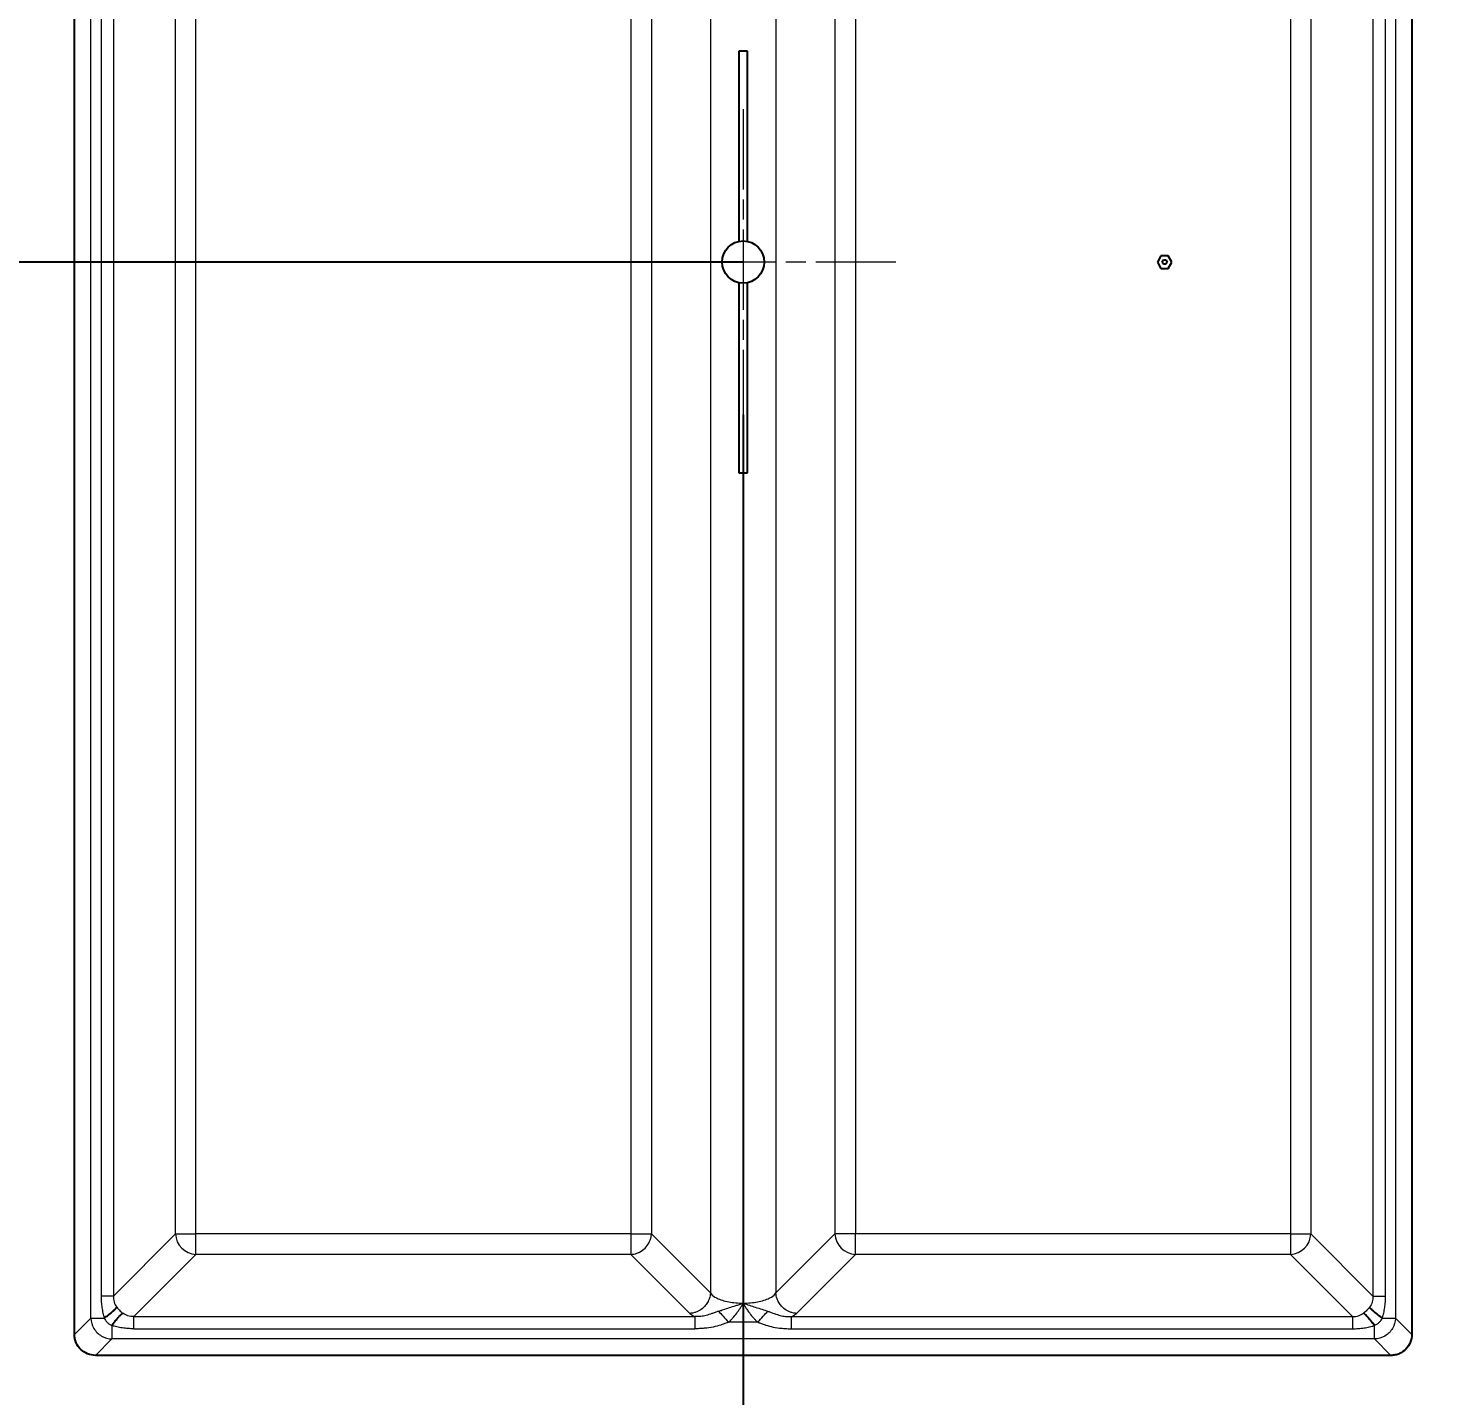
# Model space of a CAD drawing. Header units: millimetres. Extents: x 0 to 1486, y 0 to 1051.
# Drawn here: x 238.04 to 271.64, y 170.36 to 202.79 of the extents above; entities that cross this region are included whole.
import ezdxf

# ---------------------------------------------------------------- set-up
doc = ezdxf.new("R2010")
doc.units = ezdxf.units.MM
doc.header["$LTSCALE"] = 1.25
doc.linetypes.add('CHAIN', pattern=[0.3543, 0.2362, -0.0295, 0.0591, -0.0295])
for name, color, linetype, lineweight, true_color in [('Bemaßungen(DIN)', 7, 'Continuous', 5, 0x262659), ('Mittelpunktmarkierung(DIN)', 7, 'Continuous', 9, 0x262659), ('Sichtbare Kanten(DIN)', 7, 'Continuous', 25, 0x262659), ('Sichtbare tangentiale Kanten(DIN)', 7, 'Continuous', 15, 0x1a1a3e)]:
    doc.layers.add(name, color=color, linetype=linetype, lineweight=lineweight, true_color=true_color)
doc.styles.add('Aktuell-DINGroßer Text', font='arial.ttf')
doc.dimstyles.new('STANDARD-DIN', dxfattribs={"dimscale": 1.25, "dimtxt": 5.25, "dimasz": 2.5, "dimexe": 3.175, "dimexo": 0, "dimgap": 0.8, "dimtad": 1, "dimrnd": 1e-08, "dimtxsty": 'Aktuell-DINGroßer Text', "dimcen": 0.09, "dimdle": 10, "dimclrd": 256, "dimclre": 256, "dimclrt": 256, "dimazin": 2, "dimtfac": 0.666667, "dimtmove": 0, "dimatfit": 3, "dimfxl": 1, "dimtolj": 1, "dimlwd": 25, "dimlwe": 25, "dimarcsym": 0})

# ---------------------------------------------------------------- blocks, each defined once
blk = doc.blocks.new('_DotSmall')
at = {"color": 0, "linetype": 'ByBlock', "const_width": 0.5}
blk.add_lwpolyline([(-0.0625, 0, 1), (0.0625, 0, 1)], format="xyb", close=True, dxfattribs=at)
blk = doc.blocks.new('*D100')
at = {"layer": 'Bemaßungen(DIN)', "color": 250, "linetype": 'Continuous', "lineweight": 25, "true_color": 0x3f3f3f, "transparency": 16777216}
for p, q in [((254.998, 193.624), (254.998, 74.53)), ((183.748, 139.906), (183.748, 74.53)), ((186.873, 78.499), (254.998, 78.499))]:
    blk.add_line(p, q, dxfattribs=at)
at = {"layer": 'Bemaßungen(DIN)', "color": 250, "linetype": 'Continuous', "true_color": 0x3f3f3f, "transparency": 16777216}
blk.add_solid([(186.873, 79.02), (186.873, 77.978), (183.748, 78.499)], dxfattribs=at)
at = {"layer": 'Defpoints', "color": 0, "linetype": 'Continuous', "transparency": 16777216}
for p in [(254.998, 193.624), (183.748, 139.906), (254.998, 78.499)]:
    blk.add_point(p, dxfattribs=at)
at = {"layer": 'Bemaßungen(DIN)', "color": 250, "linetype": 'Continuous', "lineweight": 25, "true_color": 0x3f3f3f, "transparency": 16777216, "xscale": 3.125, "yscale": 3.125, "zscale": 3.125}
blk.add_blockref('_DotSmall', (254.998, 78.499), dxfattribs=at)
at = {"layer": 'Bemaßungen(DIN)', "color": 179, "linetype": 'Continuous', "lineweight": 25, "true_color": 0x262659, "transparency": 16777216, "insert": (208.291, 87.386), "char_height": 6.5625, "attachment_point": 1, "style": 'Aktuell-DINGroßer Text'}
blk.add_mtext('\\A1;71,25', dxfattribs=at)
blk = doc.blocks.new('*D101')
at = {"layer": 'Bemaßungen(DIN)', "color": 250, "linetype": 'Continuous', "lineweight": 25, "true_color": 0x3f3f3f, "transparency": 16777216}
for p, q in [((288.498, 197.249), (288.498, 74.53)), ((254.998, 193.624), (254.998, 74.53)), ((254.998, 78.499), (288.498, 78.499))]:
    blk.add_line(p, q, dxfattribs=at)
at = {"layer": 'Defpoints', "color": 0, "linetype": 'Continuous', "transparency": 16777216}
for p in [(288.498, 197.249), (254.998, 193.624), (288.498, 78.499)]:
    blk.add_point(p, dxfattribs=at)
at = {"layer": 'Bemaßungen(DIN)', "color": 250, "linetype": 'Continuous', "lineweight": 25, "true_color": 0x3f3f3f, "transparency": 16777216, "xscale": 3.125, "yscale": 3.125, "zscale": 3.125, "rotation": 180}
blk.add_blockref('_DotSmall', (254.998, 78.499), dxfattribs=at)
at = {"layer": 'Bemaßungen(DIN)', "color": 250, "linetype": 'Continuous', "lineweight": 25, "true_color": 0x3f3f3f, "transparency": 16777216, "xscale": 3.125, "yscale": 3.125, "zscale": 3.125}
blk.add_blockref('_DotSmall', (288.498, 78.499), dxfattribs=at)
at = {"layer": 'Bemaßungen(DIN)', "color": 179, "linetype": 'Continuous', "lineweight": 25, "true_color": 0x262659, "transparency": 16777216, "insert": (257.668, 87.386), "char_height": 6.5625, "attachment_point": 1, "style": 'Aktuell-DINGroßer Text'}
blk.add_mtext('\\A1;33,5{\\H4.375;±0,1}', dxfattribs=at)
blk = doc.blocks.new('*D134')
at = {"layer": 'Bemaßungen(DIN)', "color": 250, "linetype": 'Continuous', "lineweight": 25, "true_color": 0x3f3f3f, "transparency": 16777216}
for p, q in [((254.998, 197.249), (151.03, 197.249)), ((154.998, 135.074), (154.998, 197.249)), ((208.748, 131.949), (151.03, 131.949))]:
    blk.add_line(p, q, dxfattribs=at)
at = {"layer": 'Bemaßungen(DIN)', "color": 250, "linetype": 'Continuous', "true_color": 0x3f3f3f, "transparency": 16777216}
blk.add_solid([(154.478, 135.074), (155.519, 135.074), (154.998, 131.949)], dxfattribs=at)
at = {"layer": 'Defpoints', "color": 0, "linetype": 'Continuous', "transparency": 16777216}
for p in [(154.998, 197.249), (254.998, 197.249), (208.748, 131.949)]:
    blk.add_point(p, dxfattribs=at)
at = {"layer": 'Bemaßungen(DIN)', "color": 250, "linetype": 'Continuous', "lineweight": 25, "true_color": 0x3f3f3f, "transparency": 16777216, "xscale": 3.125, "yscale": 3.125, "zscale": 3.125, "rotation": 90}
blk.add_blockref('_DotSmall', (154.998, 197.249), dxfattribs=at)
at = {"layer": 'Bemaßungen(DIN)', "color": 179, "linetype": 'Continuous', "lineweight": 25, "true_color": 0x262659, "transparency": 16777216, "insert": (146.111, 156.045), "char_height": 6.5625, "attachment_point": 1, "rotation": 90, "style": 'Aktuell-DINGroßer Text'}
blk.add_mtext('\\A1;65,3', dxfattribs=at)
blk = doc.blocks.new('*D135')
at = {"layer": 'Bemaßungen(DIN)', "color": 250, "linetype": 'Continuous', "lineweight": 25, "true_color": 0x3f3f3f, "transparency": 16777216}
for p, q in [((254.998, 349.649), (151.03, 349.649)), ((154.998, 197.249), (154.998, 349.649)), ((254.998, 197.249), (151.03, 197.249))]:
    blk.add_line(p, q, dxfattribs=at)
at = {"layer": 'Defpoints', "color": 0, "linetype": 'Continuous', "transparency": 16777216}
for p in [(154.998, 349.649), (254.998, 349.649), (254.998, 197.249)]:
    blk.add_point(p, dxfattribs=at)
at = {"layer": 'Bemaßungen(DIN)', "color": 250, "linetype": 'Continuous', "lineweight": 25, "true_color": 0x3f3f3f, "transparency": 16777216, "xscale": 3.125, "yscale": 3.125, "zscale": 3.125}
for p, rotation in [((154.998, 349.649), 90), ((154.998, 197.249), 270)]:
    blk.add_blockref('_DotSmall', p, dxfattribs=dict(at, rotation=rotation))
at = {"layer": 'Bemaßungen(DIN)', "color": 179, "linetype": 'Continuous', "lineweight": 25, "true_color": 0x262659, "transparency": 16777216, "insert": (146.111, 257.125), "char_height": 6.5625, "attachment_point": 1, "rotation": 90, "style": 'Aktuell-DINGroßer Text'}
blk.add_mtext('\\A1;152,4{\\H4.375;±0,1}', dxfattribs=at)

msp = doc.modelspace()

# ---------------------------------------------------------------- linework, layer by layer
at = {"layer": 'Mittelpunktmarkierung(DIN)', "linetype": 'CHAIN', "ltscale": 6.444903}
for p, q in [((254.9985, 200.8739), (254.9985, 193.6239)), ((258.6235, 197.2489), (251.3735, 197.2489))]:
    msp.add_line(p, q, dxfattribs=at)
at = {"layer": 'Sichtbare Kanten(DIN)'}
for p, q in [((239.1335, 171.809), (239.1335, 222.6887)), ((270.8635, 222.6887), (270.8635, 171.809)), ((255.0985, 202.2489), (254.8985, 202.2489)), ((254.8985, 202.2489), (254.8985, 197.7388)), ((255.0985, 197.7388), (255.0985, 202.2489)), ((264.9119, 197.3989), (264.8253, 197.2489)), ((265.0851, 197.3989), (264.9119, 197.3989)), ((264.9407, 197.2489), (264.9696, 197.2989)), ((264.9696, 197.2989), (265.0273, 197.2989)), ((265.0273, 197.2989), (265.0562, 197.2489)), ((265.1717, 197.2489), (265.0851, 197.3989)), ((264.8253, 197.2489), (264.9119, 197.0989)), ((264.9119, 197.0989), (265.0851, 197.0989)), ((264.9696, 197.1989), (264.9407, 197.2489)), ((265.0273, 197.1989), (264.9696, 197.1989)), ((265.0562, 197.2489), (265.0273, 197.1989)), ((265.0851, 197.0989), (265.1717, 197.2489)), ((254.8985, 196.759), (254.8985, 192.2489)), ((255.0985, 192.2489), (255.0985, 196.759)), ((254.8985, 192.2489), (255.0985, 192.2489)), ((270.3683, 171.3139), (239.6286, 171.3139))]:
    msp.add_line(p, q, dxfattribs=at)
msp.add_circle((254.9985, 197.2489), 0.5, dxfattribs=at)
for points, knots in [([(239.8397, 172.1991), (239.8555, 172.2108), (239.8711, 172.2224), (239.8864, 172.234), (239.9054, 172.2485), (239.924, 172.2629), (239.9417, 172.2769), (239.9524, 172.2854), (239.9628, 172.2937), (239.9728, 172.3019), (239.993, 172.3183), (240.0119, 172.3341), (240.0292, 172.3492), (240.0466, 172.3642), (240.0623, 172.3784), (240.0763, 172.3916), (240.0833, 172.3982), (240.0898, 172.4045), (240.0959, 172.4106), (240.1059, 172.4206), (240.1147, 172.4299), (240.122, 172.4383), (240.1279, 172.4451), (240.1328, 172.4512), (240.1368, 172.4567)], [-1.0769104, -1.0769104, -1.0769104, -1.0769104, -0.9572537, -0.9572537, -0.9572537, -0.8077, -0.8077, -0.8077, -0.7179403, -0.7179403, -0.7179403, -0.5384552, -0.5384552, -0.5384552, -0.3589701, -0.3589701, -0.3589701, -0.2692104, -0.2692104, -0.2692104, -0.1196567, -0.1196567, -0.1196567, 0, 0, 0, 0]), ([(270.1573, 172.1991), (270.1414, 172.2108), (270.1258, 172.2224), (270.1106, 172.234), (270.0915, 172.2485), (270.073, 172.2629), (270.0552, 172.2769), (270.0445, 172.2854), (270.0342, 172.2937), (270.0241, 172.3019), (270.0039, 172.3183), (269.985, 172.3341), (269.9677, 172.3492), (269.9504, 172.3642), (269.9346, 172.3784), (269.9206, 172.3916), (269.9136, 172.3982), (269.9071, 172.4045), (269.9011, 172.4106), (269.891, 172.4206), (269.8822, 172.4299), (269.8749, 172.4383), (269.869, 172.4451), (269.8641, 172.4512), (269.8601, 172.4567)], [-1.0769104, -1.0769104, -1.0769104, -1.0769104, -0.9572537, -0.9572537, -0.9572537, -0.8077, -0.8077, -0.8077, -0.7179403, -0.7179403, -0.7179403, -0.5384552, -0.5384552, -0.5384552, -0.3589701, -0.3589701, -0.3589701, -0.2692104, -0.2692104, -0.2692104, -0.1196567, -0.1196567, -0.1196567, 0, 0, 0, 0]), ([(240.0187, 172.0201), (240.0304, 172.0359), (240.042, 172.0515), (240.0536, 172.0668), (240.0681, 172.0858), (240.0825, 172.1044), (240.0965, 172.1221), (240.105, 172.1328), (240.1133, 172.1432), (240.1215, 172.1532), (240.1379, 172.1734), (240.1537, 172.1923), (240.1687, 172.2096), (240.1838, 172.227), (240.198, 172.2427), (240.2112, 172.2567), (240.2178, 172.2637), (240.2241, 172.2702), (240.2302, 172.2763), (240.2402, 172.2863), (240.2495, 172.2951), (240.2579, 172.3024), (240.2647, 172.3083), (240.2708, 172.3132), (240.2763, 172.3172)], [-1.0769104, -1.0769104, -1.0769104, -1.0769104, -0.9572537, -0.9572537, -0.9572537, -0.8077, -0.8077, -0.8077, -0.7179403, -0.7179403, -0.7179403, -0.5384552, -0.5384552, -0.5384552, -0.3589701, -0.3589701, -0.3589701, -0.2692104, -0.2692104, -0.2692104, -0.1196567, -0.1196567, -0.1196567, 0, 0, 0, 0]), ([(269.9782, 172.0201), (269.9666, 172.0359), (269.9549, 172.0515), (269.9433, 172.0668), (269.9288, 172.0858), (269.9145, 172.1044), (269.9004, 172.1221), (269.892, 172.1328), (269.8836, 172.1432), (269.8754, 172.1532), (269.859, 172.1734), (269.8432, 172.1923), (269.8282, 172.2096), (269.8131, 172.227), (269.7989, 172.2427), (269.7857, 172.2567), (269.7791, 172.2637), (269.7728, 172.2702), (269.7668, 172.2763), (269.7567, 172.2863), (269.7474, 172.2951), (269.739, 172.3024), (269.7323, 172.3083), (269.7261, 172.3132), (269.7206, 172.3172)], [-1.0769104, -1.0769104, -1.0769104, -1.0769104, -0.9572537, -0.9572537, -0.9572537, -0.8077, -0.8077, -0.8077, -0.7179403, -0.7179403, -0.7179403, -0.5384552, -0.5384552, -0.5384552, -0.3589701, -0.3589701, -0.3589701, -0.2692104, -0.2692104, -0.2692104, -0.1196567, -0.1196567, -0.1196567, 0, 0, 0, 0]), ([(239.6286, 171.3139), (239.5646, 171.3139), (239.5002, 171.3263), (239.3823, 171.3741), (239.3286, 171.4091), (239.2377, 171.4972), (239.201, 171.5501), (239.1616, 171.6397), (239.1511, 171.6727), (239.1371, 171.7401), (239.1335, 171.7746), (239.1335, 171.809)], [0, 0, 0, 0, 0.019193526, 0.019193526, 0.038166014, 0.038166014, 0.057250771, 0.057250771, 0.067667509, 0.067667509, 0.078108379, 0.078108379, 0.078108379, 0.078108379]), ([(270.8635, 171.809), (270.8635, 171.745), (270.851, 171.6806), (270.8033, 171.5627), (270.7683, 171.509), (270.6801, 171.4181), (270.6272, 171.3814), (270.5376, 171.342), (270.5046, 171.3315), (270.4372, 171.3175), (270.4028, 171.3139), (270.3683, 171.3139)], [0, 0, 0, 0, 0.019193526, 0.019193526, 0.038166014, 0.038166014, 0.057250771, 0.057250771, 0.067667509, 0.067667509, 0.078108379, 0.078108379, 0.078108379, 0.078108379])]:
    msp.add_open_spline(points, degree=3, knots=knots, dxfattribs=at)
at = {"layer": 'Sichtbare tangentiale Kanten(DIN)'}
for p, q in [((239.5236, 172.1991), (239.5236, 222.2986)), ((270.4734, 222.2986), (270.4734, 172.1991)), ((239.7644, 221.7758), (239.7644, 172.722)), ((240.056, 221.7758), (240.056, 172.722)), ((254.2216, 221.7024), (254.2216, 172.7953)), ((255.7753, 221.7024), (255.7753, 172.7953)), ((269.9409, 221.7758), (269.9409, 172.722)), ((270.2325, 221.7758), (270.2325, 172.722)), ((241.5271, 174.193), (241.5271, 220.3047)), ((242.0126, 174.193), (242.0126, 220.3047)), ((252.3365, 220.3047), (252.3365, 174.193)), ((252.8221, 220.3047), (252.8221, 174.193)), ((257.1749, 220.3047), (257.1749, 174.193)), ((257.6604, 220.3047), (257.6604, 174.193)), ((267.9843, 220.3047), (267.9843, 174.193)), ((268.4699, 220.3047), (268.4699, 174.193)), ((240.056, 172.722), (241.5271, 174.193)), ((241.5271, 174.193), (242.0126, 174.193)), ((242.0126, 173.7075), (242.0126, 174.193)), ((252.3365, 174.193), (242.0126, 174.193)), ((252.3365, 174.193), (252.8221, 174.193)), ((252.3365, 174.193), (252.3365, 173.7075)), ((252.8221, 174.193), (254.2216, 172.7953)), ((257.1749, 174.193), (255.7753, 172.7953)), ((257.6604, 174.193), (257.1749, 174.193)), ((257.6604, 173.7075), (257.6604, 174.193)), ((267.9843, 174.193), (257.6604, 174.193)), ((267.9843, 174.193), (267.9843, 173.7075)), ((267.9843, 174.193), (268.4699, 174.193)), ((269.9409, 172.722), (268.4699, 174.193)), ((240.5416, 172.2364), (242.0126, 173.7075)), ((252.3365, 173.7075), (242.0126, 173.7075)), ((252.3365, 173.7075), (253.7361, 172.3097)), ((257.6604, 173.7075), (256.2608, 172.3097)), ((267.9843, 173.7075), (257.6604, 173.7075)), ((269.4553, 172.2364), (267.9843, 173.7075)), ((240.056, 172.722), (239.7644, 172.722)), ((269.9409, 172.722), (270.2325, 172.722)), ((239.1335, 171.809), (239.5236, 172.1991)), ((240.5416, 171.9449), (240.5416, 172.2364)), ((240.5416, 172.2364), (253.85, 172.2364)), ((253.85, 172.2364), (253.85, 171.9449)), ((255.3459, 172.1001), (254.6512, 172.1001)), ((256.147, 171.9449), (256.147, 172.2364)), ((256.147, 172.2364), (269.4553, 172.2364)), ((269.4553, 172.2364), (269.4553, 171.9449)), ((270.1573, 172.1991), (270.4734, 172.1991)), ((270.8635, 171.809), (270.4734, 172.1991)), ((240.5416, 171.9449), (253.85, 171.9449)), ((256.147, 171.9449), (269.4553, 171.9449)), ((239.6286, 171.3139), (240.0187, 171.704)), ((269.9782, 171.704), (240.0187, 171.704)), ((270.3683, 171.3139), (269.9782, 171.704))]:
    msp.add_line(p, q, dxfattribs=at)
for centre, major_axis, ratio, start_param, end_param in [((242.0126, 174.193), (0.3536, -0.3536), 0.9446321, 3.9554703, 5.4693077), ((257.6604, 174.193), (0.3533, -0.3538), 0.9445654, 3.9561594, 5.4699263), ((267.9843, 174.193), (-0.3536, -0.3536), 0.9446321, 0.8138776, 2.327715), ((254.7928, 172.3683), (1.094, -0.0179), 0.2634519, 3.4077328, 3.677844), ((254.6512, 172.1001), (0.3344, -0.3717), 0.0000692, 3.9311732, 4.7123471), ((255.3458, 172.1), (0.3343, 0.3717), 0.0000692, 4.7125872, 5.493443), ((255.2041, 172.3683), (1.094, 0.0179), 0.2634519, 5.746934, 6.0170452)]:
    msp.add_ellipse(centre, major_axis=major_axis, ratio=ratio, start_param=start_param, end_param=end_param, dxfattribs=at)
for points, knots in [([(252.3365, 173.7075), (252.3482, 173.7081), (252.3599, 173.7092), (252.3716, 173.7107), (252.3949, 173.7138), (252.418, 173.7185), (252.4409, 173.7248), (252.4665, 173.7319), (252.4918, 173.741), (252.5162, 173.7521), (252.5244, 173.7557), (252.5324, 173.7597), (252.5404, 173.7638), (252.5881, 173.7885), (252.6322, 173.8208), (252.6705, 173.8591), (252.7087, 173.8973), (252.741, 173.9414), (252.7657, 173.9892), (252.7699, 173.9971), (252.7738, 174.0052), (252.7775, 174.0133), (252.7885, 174.0378), (252.7977, 174.063), (252.8048, 174.0887), (252.8111, 174.1115), (252.8158, 174.1347), (252.8188, 174.158), (252.8203, 174.1697), (252.8214, 174.1813), (252.8221, 174.193)], [0, 0, 0, 0, 0.0720856, 0.0720856, 0.0720856, 0.2162567, 0.2162567, 0.2162567, 0.3784425, 0.3784425, 0.3784425, 0.4325134, 0.4325134, 0.4325134, 0.7568985, 0.7568985, 0.7568985, 1.0812835, 1.0812835, 1.0812835, 1.1353545, 1.1353545, 1.1353545, 1.2975402, 1.2975402, 1.2975402, 1.4417114, 1.4417114, 1.4417114, 1.5137969, 1.5137969, 1.5137969, 1.5137969]), ([(254.2216, 172.7953), (254.2209, 172.7836), (254.2198, 172.7719), (254.2183, 172.7603), (254.2153, 172.737), (254.2106, 172.7138), (254.2043, 172.691), (254.1972, 172.6653), (254.1881, 172.64), (254.177, 172.6156), (254.1733, 172.6075), (254.1694, 172.5994), (254.1653, 172.5914), (254.1488, 172.5596), (254.1289, 172.5294), (254.1062, 172.5015), (254.0948, 172.4875), (254.0828, 172.4741), (254.07, 172.4613), (254.0573, 172.4486), (254.0439, 172.4365), (254.0299, 172.4251), (253.995, 172.3967), (253.9565, 172.3728), (253.9158, 172.3543), (253.8913, 172.3433), (253.8661, 172.3341), (253.8404, 172.327), (253.8176, 172.3207), (253.7944, 172.316), (253.7711, 172.313), (253.7594, 172.3115), (253.7478, 172.3104), (253.7361, 172.3097)], [-1.5137969, -1.5137969, -1.5137969, -1.5137969, -1.4417114, -1.4417114, -1.4417114, -1.2975402, -1.2975402, -1.2975402, -1.1353545, -1.1353545, -1.1353545, -1.0812835, -1.0812835, -1.0812835, -0.8650268, -0.8650268, -0.8650268, -0.7568985, -0.7568985, -0.7568985, -0.6487701, -0.6487701, -0.6487701, -0.3784425, -0.3784425, -0.3784425, -0.2162567, -0.2162567, -0.2162567, -0.0720856, -0.0720856, -0.0720856, 0, 0, 0, 0]), ([(254.2216, 172.7953), (254.2428, 172.761), (254.2785, 172.7281), (254.3265, 172.6983), (254.3425, 172.6884), (254.3598, 172.6788), (254.3785, 172.6697), (254.4158, 172.6514), (254.4583, 172.6348), (254.5049, 172.6203), (254.5515, 172.6057), (254.6023, 172.5932), (254.6557, 172.5831), (254.7625, 172.5629), (254.8803, 172.5523), (254.9985, 172.5523)], [-1.0975594, -1.0975594, -1.0975594, -1.0975594, -0.8232491, -0.8232491, -0.8232491, -0.7317063, -0.7317063, -0.7317063, -0.5486389, -0.5486389, -0.5486389, -0.3658531, -0.3658531, -0.3658531, 0, 0, 0, 0]), ([(254.9985, 172.5523), (255.1166, 172.5523), (255.2344, 172.5629), (255.3412, 172.5831), (255.3946, 172.5932), (255.4454, 172.6057), (255.492, 172.6203), (255.5387, 172.6348), (255.5811, 172.6514), (255.6184, 172.6697), (255.6371, 172.6788), (255.6544, 172.6884), (255.6704, 172.6983), (255.7184, 172.7281), (255.7541, 172.761), (255.7753, 172.7953)], [0, 0, 0, 0, 0.3658531, 0.3658531, 0.3658531, 0.5486389, 0.5486389, 0.5486389, 0.7317063, 0.7317063, 0.7317063, 0.8232491, 0.8232491, 0.8232491, 1.0975594, 1.0975594, 1.0975594, 1.0975594]), ([(256.2608, 172.3097), (256.2492, 172.3104), (256.2375, 172.3115), (256.2258, 172.313), (256.2025, 172.316), (256.1793, 172.3207), (256.1565, 172.327), (256.1308, 172.3341), (256.1056, 172.3433), (256.0812, 172.3543), (256.0404, 172.3728), (256.0019, 172.3967), (255.967, 172.4251), (255.953, 172.4365), (255.9396, 172.4486), (255.9269, 172.4613), (255.9142, 172.4741), (255.9021, 172.4875), (255.8907, 172.5015), (255.868, 172.5294), (255.8481, 172.5596), (255.8316, 172.5914), (255.8275, 172.5994), (255.8236, 172.6075), (255.8199, 172.6156), (255.8088, 172.64), (255.7997, 172.6653), (255.7926, 172.691), (255.7863, 172.7138), (255.7816, 172.737), (255.7786, 172.7603), (255.7771, 172.7719), (255.776, 172.7836), (255.7753, 172.7953)], [-1.5137969, -1.5137969, -1.5137969, -1.5137969, -1.4417114, -1.4417114, -1.4417114, -1.2975402, -1.2975402, -1.2975402, -1.1353545, -1.1353545, -1.1353545, -0.8650268, -0.8650268, -0.8650268, -0.7568985, -0.7568985, -0.7568985, -0.6487701, -0.6487701, -0.6487701, -0.4325134, -0.4325134, -0.4325134, -0.3784425, -0.3784425, -0.3784425, -0.2162567, -0.2162567, -0.2162567, -0.0720856, -0.0720856, -0.0720856, 0, 0, 0, 0]), ([(239.7644, 172.722), (239.7645, 172.7103), (239.7646, 172.6986), (239.7648, 172.6869), (239.7649, 172.6752), (239.7653, 172.6635), (239.7657, 172.6519), (239.7665, 172.6286), (239.7677, 172.6054), (239.7693, 172.5823), (239.7726, 172.5363), (239.7774, 172.4909), (239.7838, 172.4468), (239.7902, 172.4025), (239.7982, 172.3595), (239.8076, 172.3181), (239.8123, 172.2975), (239.8174, 172.2772), (239.8227, 172.2573), (239.8254, 172.2474), (239.8281, 172.2376), (239.8309, 172.2279), (239.8338, 172.2182), (239.8367, 172.2086), (239.8397, 172.1991)], [0, 0, 0, 0, 0.03321382, 0.03321382, 0.03321382, 0.06641125, 0.06641125, 0.06641125, 0.13277377, 0.13277377, 0.13277377, 0.26517816, 0.26517816, 0.26517816, 0.3981672, 0.3981672, 0.3981672, 0.46455773, 0.46455773, 0.46455773, 0.4977404, 0.4977404, 0.4977404, 0.53089997, 0.53089997, 0.53089997, 0.53089997]), ([(240.056, 172.722), (240.0535, 172.6727), (240.0655, 172.5764), (240.1094, 172.4941), (240.1368, 172.4567)], [0, 0, 0, 0, 0.14249094, 0.285274, 0.285274, 0.285274, 0.285274]), ([(240.1368, 172.4567), (240.1559, 172.4308), (240.1986, 172.3799), (240.2494, 172.337), (240.2763, 172.3172)], [0, 0, 0, 0, 0.09759049, 0.19891575, 0.19891575, 0.19891575, 0.19891575]), ([(254.4157, 172.3618), (254.4251, 172.3648), (254.4345, 172.3678), (254.444, 172.3709), (254.4536, 172.3741), (254.4633, 172.3772), (254.4731, 172.3804), (254.4927, 172.3869), (254.5129, 172.3935), (254.5338, 172.4004), (254.5769, 172.4146), (254.6231, 172.4298), (254.6735, 172.446), (254.7206, 172.461), (254.7712, 172.4769), (254.8247, 172.4942), (254.8523, 172.5031), (254.8807, 172.5123), (254.9098, 172.522), (254.9243, 172.5268), (254.9389, 172.5318), (254.9537, 172.5368), (254.9685, 172.5419), (254.9835, 172.547), (254.9985, 172.5523)], [0, 0, 0, 0, 0.0397614, 0.0397614, 0.0397614, 0.07945706, 0.07945706, 0.07945706, 0.15871475, 0.15871475, 0.15871475, 0.32258978, 0.32258978, 0.32258978, 0.4758974, 0.4758974, 0.4758974, 0.55516805, 0.55516805, 0.55516805, 0.59470833, 0.59470833, 0.59470833, 0.634183, 0.634183, 0.634183, 0.634183]), ([(254.6512, 172.1001), (254.6599, 172.1081), (254.6688, 172.1161), (254.6774, 172.1243), (254.6861, 172.1325), (254.6947, 172.1409), (254.7031, 172.1493), (254.72, 172.1661), (254.7365, 172.1834), (254.7525, 172.201), (254.7858, 172.2376), (254.8173, 172.2758), (254.8471, 172.3152), (254.8749, 172.352), (254.9003, 172.3906), (254.9251, 172.4294), (254.9379, 172.4495), (254.9505, 172.4698), (254.9628, 172.4902), (254.969, 172.5004), (254.9751, 172.5107), (254.981, 172.521), (254.987, 172.5314), (254.9928, 172.5418), (254.9985, 172.5523)], [0, 0, 0, 0, 0.03572785, 0.03572785, 0.03572785, 0.07149694, 0.07149694, 0.07149694, 0.14312062, 0.14312062, 0.14312062, 0.29141532, 0.29141532, 0.29141532, 0.42964001, 0.42964001, 0.42964001, 0.50120862, 0.50120862, 0.50120862, 0.53702584, 0.53702584, 0.53702584, 0.57289678, 0.57289678, 0.57289678, 0.57289678]), ([(254.9985, 172.5523), (255.1005, 172.5166), (255.2642, 172.4654), (255.4475, 172.4059), (255.5382, 172.3756), (255.5812, 172.3617)], [0, 0, 0, 0, 0.26896933, 0.45156768, 0.63416604, 0.63416604, 0.63416604, 0.63416604]), ([(254.9985, 172.5523), (255.0042, 172.5418), (255.0099, 172.5313), (255.0159, 172.521), (255.0218, 172.5107), (255.0279, 172.5004), (255.034, 172.4902), (255.0463, 172.4697), (255.0588, 172.4494), (255.0716, 172.4292), (255.0893, 172.4011), (255.1075, 172.3732), (255.127, 172.3462), (255.1355, 172.3344), (255.1441, 172.3228), (255.1529, 172.3112), (255.1818, 172.2732), (255.2123, 172.2363), (255.2445, 172.201), (255.2606, 172.1834), (255.2771, 172.1661), (255.294, 172.1492), (255.3024, 172.1408), (255.3109, 172.1325), (255.3196, 172.1243), (255.3283, 172.1161), (255.3371, 172.1081), (255.3459, 172.1001)], [0, 0, 0, 0, 0.0358734, 0.0358734, 0.0358734, 0.07170528, 0.07170528, 0.07170528, 0.14331927, 0.14331927, 0.14331927, 0.24303125, 0.24303125, 0.24303125, 0.28653163, 0.28653163, 0.28653163, 0.42986368, 0.42986368, 0.42986368, 0.50150264, 0.50150264, 0.50150264, 0.53727834, 0.53727834, 0.53727834, 0.5730102, 0.5730102, 0.5730102, 0.5730102]), ([(269.8601, 172.4567), (269.841, 172.4308), (269.7983, 172.3799), (269.7475, 172.337), (269.7206, 172.3172)], [0, 0, 0, 0, 0.09759049, 0.19891575, 0.19891575, 0.19891575, 0.19891575]), ([(269.9409, 172.722), (269.9434, 172.6727), (269.9315, 172.5764), (269.8875, 172.4941), (269.8601, 172.4567)], [0, 0, 0, 0, 0.14249094, 0.285274, 0.285274, 0.285274, 0.285274]), ([(270.2325, 172.722), (270.2324, 172.7103), (270.2324, 172.6986), (270.2322, 172.6869), (270.232, 172.6752), (270.2317, 172.6635), (270.2312, 172.6519), (270.2304, 172.6286), (270.2292, 172.6054), (270.2276, 172.5823), (270.2244, 172.5363), (270.2195, 172.4909), (270.2131, 172.4468), (270.2067, 172.4025), (270.1987, 172.3595), (270.1893, 172.3181), (270.1846, 172.2975), (270.1796, 172.2772), (270.1742, 172.2573), (270.1716, 172.2474), (270.1688, 172.2376), (270.166, 172.2279), (270.1631, 172.2182), (270.1602, 172.2086), (270.1573, 172.1991)], [0, 0, 0, 0, 0.03321382, 0.03321382, 0.03321382, 0.06641125, 0.06641125, 0.06641125, 0.13277377, 0.13277377, 0.13277377, 0.26517816, 0.26517816, 0.26517816, 0.3981672, 0.3981672, 0.3981672, 0.46455773, 0.46455773, 0.46455773, 0.4977404, 0.4977404, 0.4977404, 0.53089997, 0.53089997, 0.53089997, 0.53089997]), ([(239.5236, 172.1991), (239.5261, 172.1991), (239.5299, 172.1991), (239.5349, 172.1991), (239.5417, 172.1991), (239.5508, 172.1991), (239.5621, 172.1991), (239.5672, 172.1991), (239.5727, 172.1991), (239.5786, 172.1991), (239.5953, 172.1991), (239.6153, 172.1991), (239.6381, 172.1991), (239.6541, 172.1991), (239.6716, 172.1991), (239.6901, 172.1991), (239.7071, 172.1991), (239.725, 172.1991), (239.7436, 172.1991), (239.7577, 172.1991), (239.7722, 172.1991), (239.787, 172.1991), (239.8042, 172.1991), (239.8218, 172.1991), (239.8397, 172.1991)], [0, 0, 0, 0, 0.1366456, 0.1366456, 0.1366456, 0.3250932, 0.3250932, 0.3250932, 0.4099368, 0.4099368, 0.4099368, 0.6502295, 0.6502295, 0.6502295, 0.8198736, 0.8198736, 0.8198736, 0.9753762, 0.9753762, 0.9753762, 1.0931648, 1.0931648, 1.0931648, 1.2298104, 1.2298104, 1.2298104, 1.2298104]), ([(239.8397, 172.1991), (239.848, 172.182), (239.8669, 172.1467), (239.9079, 172.0936), (239.9626, 172.0493), (239.9996, 172.0294), (240.0187, 172.0201)], [0, 0, 0, 0, 0.06385433, 0.1271103, 0.18750841, 0.25908506, 0.25908506, 0.25908506, 0.25908506]), ([(240.5416, 172.2364), (240.4923, 172.2339), (240.396, 172.2459), (240.3137, 172.2898), (240.2763, 172.3172)], [0, 0, 0, 0, 0.14249094, 0.285274, 0.285274, 0.285274, 0.285274]), ([(254.4157, 172.3618), (254.4084, 172.3594), (254.4012, 172.357), (254.3941, 172.3546), (254.387, 172.3523), (254.3801, 172.3499), (254.3734, 172.3475), (254.3598, 172.3428), (254.3467, 172.338), (254.3339, 172.3334), (254.3057, 172.323), (254.2793, 172.3129), (254.2534, 172.3034), (254.2089, 172.2872), (254.166, 172.2728), (254.1229, 172.2615), (254.0809, 172.2505), (254.0386, 172.2426), (253.9961, 172.2381), (253.9703, 172.2354), (253.9443, 172.234), (253.9184, 172.2338), (253.907, 172.2337), (253.8955, 172.2339), (253.8841, 172.2344), (253.8727, 172.2348), (253.8613, 172.2356), (253.85, 172.2364)], [0, 0, 0, 0, 0.01897228, 0.01897228, 0.01897228, 0.03796594, 0.03796594, 0.03796594, 0.07600353, 0.07600353, 0.07600353, 0.16039524, 0.16039524, 0.16039524, 0.30539712, 0.30539712, 0.30539712, 0.44668431, 0.44668431, 0.44668431, 0.53247752, 0.53247752, 0.53247752, 0.57051482, 0.57051482, 0.57051482, 0.60860001, 0.60860001, 0.60860001, 0.60860001]), ([(254.6512, 172.1001), (254.6441, 172.0973), (254.6372, 172.0945), (254.6302, 172.0917), (254.6232, 172.089), (254.6161, 172.0862), (254.609, 172.0835), (254.5949, 172.078), (254.5806, 172.0727), (254.5662, 172.0673), (254.5373, 172.0568), (254.5078, 172.0465), (254.4775, 172.0369), (254.4742, 172.0358), (254.4709, 172.0348), (254.4676, 172.0337), (254.4093, 172.0156), (254.3479, 171.9995), (254.2834, 171.9864), (254.2205, 171.9736), (254.1547, 171.9636), (254.0871, 171.9567), (254.0824, 171.9562), (254.0778, 171.9557), (254.0731, 171.9553), (254.0365, 171.9518), (253.9995, 171.9492), (253.9622, 171.9474), (253.9436, 171.9466), (253.9249, 171.9459), (253.9062, 171.9455), (253.8875, 171.9451), (253.8687, 171.945), (253.85, 171.9449)], [0, 0, 0, 0, 0.02583351, 0.02583351, 0.02583351, 0.0516036, 0.0516036, 0.0516036, 0.10300036, 0.10300036, 0.10300036, 0.20559562, 0.20559562, 0.20559562, 0.21673382, 0.21673382, 0.21673382, 0.41266739, 0.41266739, 0.41266739, 0.60358148, 0.60358148, 0.60358148, 0.61677746, 0.61677746, 0.61677746, 0.71958411, 0.71958411, 0.71958411, 0.77098124, 0.77098124, 0.77098124, 0.82236981, 0.82236981, 0.82236981, 0.82236981]), ([(255.3459, 172.1001), (255.3529, 172.0973), (255.3599, 172.0945), (255.3669, 172.0917), (255.3739, 172.089), (255.3809, 172.0862), (255.388, 172.0835), (255.4022, 172.078), (255.4164, 172.0727), (255.4309, 172.0673), (255.4597, 172.0567), (255.4892, 172.0465), (255.5195, 172.0368), (255.5228, 172.0358), (255.5261, 172.0347), (255.5295, 172.0337), (255.5877, 172.0155), (255.6491, 171.9995), (255.7137, 171.9864), (255.7765, 171.9736), (255.8423, 171.9636), (255.9099, 171.9567), (255.9146, 171.9562), (255.9192, 171.9557), (255.9239, 171.9553), (255.9604, 171.9518), (255.9974, 171.9492), (256.0347, 171.9474), (256.0533, 171.9466), (256.072, 171.9459), (256.0907, 171.9455), (256.1095, 171.9451), (256.1282, 171.945), (256.147, 171.9449)], [0, 0, 0, 0, 0.02582867, 0.02582867, 0.02582867, 0.05159429, 0.05159429, 0.05159429, 0.10298265, 0.10298265, 0.10298265, 0.20556131, 0.20556131, 0.20556131, 0.21674073, 0.21674073, 0.21674073, 0.4126769, 0.4126769, 0.4126769, 0.60355799, 0.60355799, 0.60355799, 0.61667445, 0.61667445, 0.61667445, 0.7194638, 0.7194638, 0.7194638, 0.77085237, 0.77085237, 0.77085237, 0.82223245, 0.82223245, 0.82223245, 0.82223245]), ([(255.5812, 172.3617), (255.5885, 172.3593), (255.5957, 172.3569), (255.6028, 172.3546), (255.6099, 172.3522), (255.6168, 172.3498), (255.6236, 172.3475), (255.6372, 172.3427), (255.6503, 172.338), (255.663, 172.3333), (255.6912, 172.323), (255.7176, 172.3129), (255.7436, 172.3034), (255.7881, 172.2871), (255.831, 172.2727), (255.8741, 172.2615), (255.9161, 172.2505), (255.9584, 172.2426), (256.0009, 172.2381), (256.0267, 172.2354), (256.0526, 172.234), (256.0785, 172.2338), (256.0899, 172.2337), (256.1014, 172.2339), (256.1128, 172.2344), (256.1242, 172.2348), (256.1356, 172.2356), (256.147, 172.2364)], [0, 0, 0, 0, 0.01897293, 0.01897293, 0.01897293, 0.03796717, 0.03796717, 0.03796717, 0.07600559, 0.07600559, 0.07600559, 0.16042953, 0.16042953, 0.16042953, 0.30545971, 0.30545971, 0.30545971, 0.44674818, 0.44674818, 0.44674818, 0.53248555, 0.53248555, 0.53248555, 0.57052339, 0.57052339, 0.57052339, 0.60860904, 0.60860904, 0.60860904, 0.60860904]), ([(269.4553, 172.2364), (269.5046, 172.2339), (269.6009, 172.2459), (269.6832, 172.2898), (269.7206, 172.3172)], [0, 0, 0, 0, 0.14249094, 0.285274, 0.285274, 0.285274, 0.285274]), ([(270.1573, 172.1991), (270.1489, 172.182), (270.13, 172.1467), (270.089, 172.0936), (270.0344, 172.0493), (269.9973, 172.0294), (269.9782, 172.0201)], [0, 0, 0, 0, 0.06385433, 0.1271103, 0.18750841, 0.25908506, 0.25908506, 0.25908506, 0.25908506]), ([(240.5416, 171.9449), (240.5299, 171.9449), (240.5182, 171.945), (240.5065, 171.9452), (240.4948, 171.9453), (240.4831, 171.9457), (240.4715, 171.9461), (240.4482, 171.9469), (240.425, 171.9481), (240.4019, 171.9497), (240.3559, 171.953), (240.3105, 171.9578), (240.2664, 171.9642), (240.2221, 171.9706), (240.1791, 171.9786), (240.1377, 171.988), (240.117, 171.9927), (240.0968, 171.9978), (240.0769, 172.0031), (240.067, 172.0058), (240.0572, 172.0085), (240.0475, 172.0113), (240.0378, 172.0142), (240.0282, 172.0171), (240.0187, 172.0201)], [0, 0, 0, 0, 0.03321382, 0.03321382, 0.03321382, 0.06641125, 0.06641125, 0.06641125, 0.13277377, 0.13277377, 0.13277377, 0.26517816, 0.26517816, 0.26517816, 0.3981672, 0.3981672, 0.3981672, 0.46455773, 0.46455773, 0.46455773, 0.4977404, 0.4977404, 0.4977404, 0.53089995, 0.53089995, 0.53089995, 0.53089995]), ([(240.0187, 172.0201), (240.0187, 171.9996), (240.0187, 171.9334), (240.0187, 171.832), (240.0187, 171.741), (240.0187, 171.7106), (240.0187, 171.704)], [-0.48919907, -0.48919907, -0.48919907, -0.48919907, -0.42706452, -0.28470968, -0.14235484, 0, 0, 0, 0]), ([(269.4553, 171.9449), (269.4671, 171.9449), (269.4787, 171.945), (269.4904, 171.9452), (269.5021, 171.9453), (269.5138, 171.9457), (269.5254, 171.9461), (269.5487, 171.9469), (269.572, 171.9481), (269.595, 171.9497), (269.6411, 171.953), (269.6865, 171.9578), (269.7305, 171.9642), (269.7748, 171.9706), (269.8178, 171.9786), (269.8592, 171.988), (269.8799, 171.9927), (269.9001, 171.9978), (269.92, 172.0031), (269.9299, 172.0058), (269.9397, 172.0085), (269.9494, 172.0113), (269.9591, 172.0142), (269.9687, 172.0171), (269.9782, 172.0201)], [0, 0, 0, 0, 0.03321382, 0.03321382, 0.03321382, 0.06641125, 0.06641125, 0.06641125, 0.13277377, 0.13277377, 0.13277377, 0.26517816, 0.26517816, 0.26517816, 0.3981672, 0.3981672, 0.3981672, 0.46455773, 0.46455773, 0.46455773, 0.4977404, 0.4977404, 0.4977404, 0.53089995, 0.53089995, 0.53089995, 0.53089995]), ([(269.9782, 171.704), (269.9782, 171.7106), (269.9782, 171.741), (269.9782, 171.832), (269.9782, 171.9334), (269.9782, 171.9996), (269.9782, 172.0201)], [0, 0, 0, 0, 0.14235484, 0.28470968, 0.42706452, 0.48919907, 0.48919907, 0.48919907, 0.48919907])]:
    msp.add_open_spline(points, degree=3, knots=knots, dxfattribs=at)
for points in [[(239.5236, 172.1991), (239.5249, 172.1134), (239.5728, 171.9423), (239.7619, 171.7532), (239.933, 171.7053), (240.0187, 171.704)], [(270.4734, 172.1991), (270.472, 172.1134), (270.4241, 171.9423), (270.235, 171.7532), (270.0639, 171.7053), (269.9782, 171.704)]]:
    msp.add_open_spline(points, degree=3, dxfattribs=at)

# ---------------------------------------------------------------- dimensions: what is measured, and where the dimension line sits
at = {"layer": 'Bemaßungen(DIN)', "color": 250, "linetype": 'Continuous', "lineweight": 25, "true_color": 0x3f3f3f}
for base, p1, p2, angle, override, picture, middle in [((154.9985, 349.6489), (254.9985, 197.2489), (254.9985, 349.6489), 90, {"dimgap": 0.8, "dimdec": 2, "dimblk1": 'DotSmall', "dimblk2": 'DotSmall', "dimsah": 1, "dimdle": 0, "dimtol": 1, "dimlim": 0, "dimtp": 0.1, "dimtm": 0.1, "dimtdec": 2, "dimtofl": 0, "dimatfit": 1}, '*D135', (154.9985, 273.4614)), ((154.9985, 197.2489), (208.7485, 131.9489), (254.9985, 197.2489), 90, {"dimgap": 0.8, "dimdec": 2, "dimblk2": 'DotSmall', "dimsah": 1, "dimdle": 0, "dimtol": 0, "dimlim": 0, "dimtp": 0, "dimtm": 0, "dimtdec": 2, "dimtofl": 0, "dimatfit": 1}, '*D134', (154.9985, 164.5864)), ((288.4985, 78.4989), (254.9985, 193.6239), (288.4985, 197.2489), 180, {"dimgap": 0.8, "dimdec": 2, "dimblk1": 'DotSmall', "dimblk2": 'DotSmall', "dimsah": 1, "dimdle": 0, "dimtol": 1, "dimlim": 0, "dimtp": 0.1, "dimtm": 0.1, "dimtdec": 2, "dimtofl": 0, "dimatfit": 1}, '*D101', (271.761, 78.4989)), ((254.9985, 78.4989), (183.7485, 139.9057), (254.9985, 193.6239), 180, {"dimgap": 0.8, "dimdec": 2, "dimblk2": 'DotSmall', "dimsah": 1, "dimdle": 0, "dimtol": 0, "dimlim": 0, "dimtp": 0, "dimtm": 0, "dimtdec": 2, "dimtofl": 0, "dimatfit": 1}, '*D100', (219.361, 78.4989))]:
    dim = msp.add_linear_dim(base=base, p1=p1, p2=p2, angle=angle, dimstyle='STANDARD-DIN', override=override, dxfattribs=at)
    dim.commit()
    dim.dimension.update_dxf_attribs({"geometry": picture, "text_midpoint": middle, "dimtype": 160})

doc.saveas('drawing.dxf')
